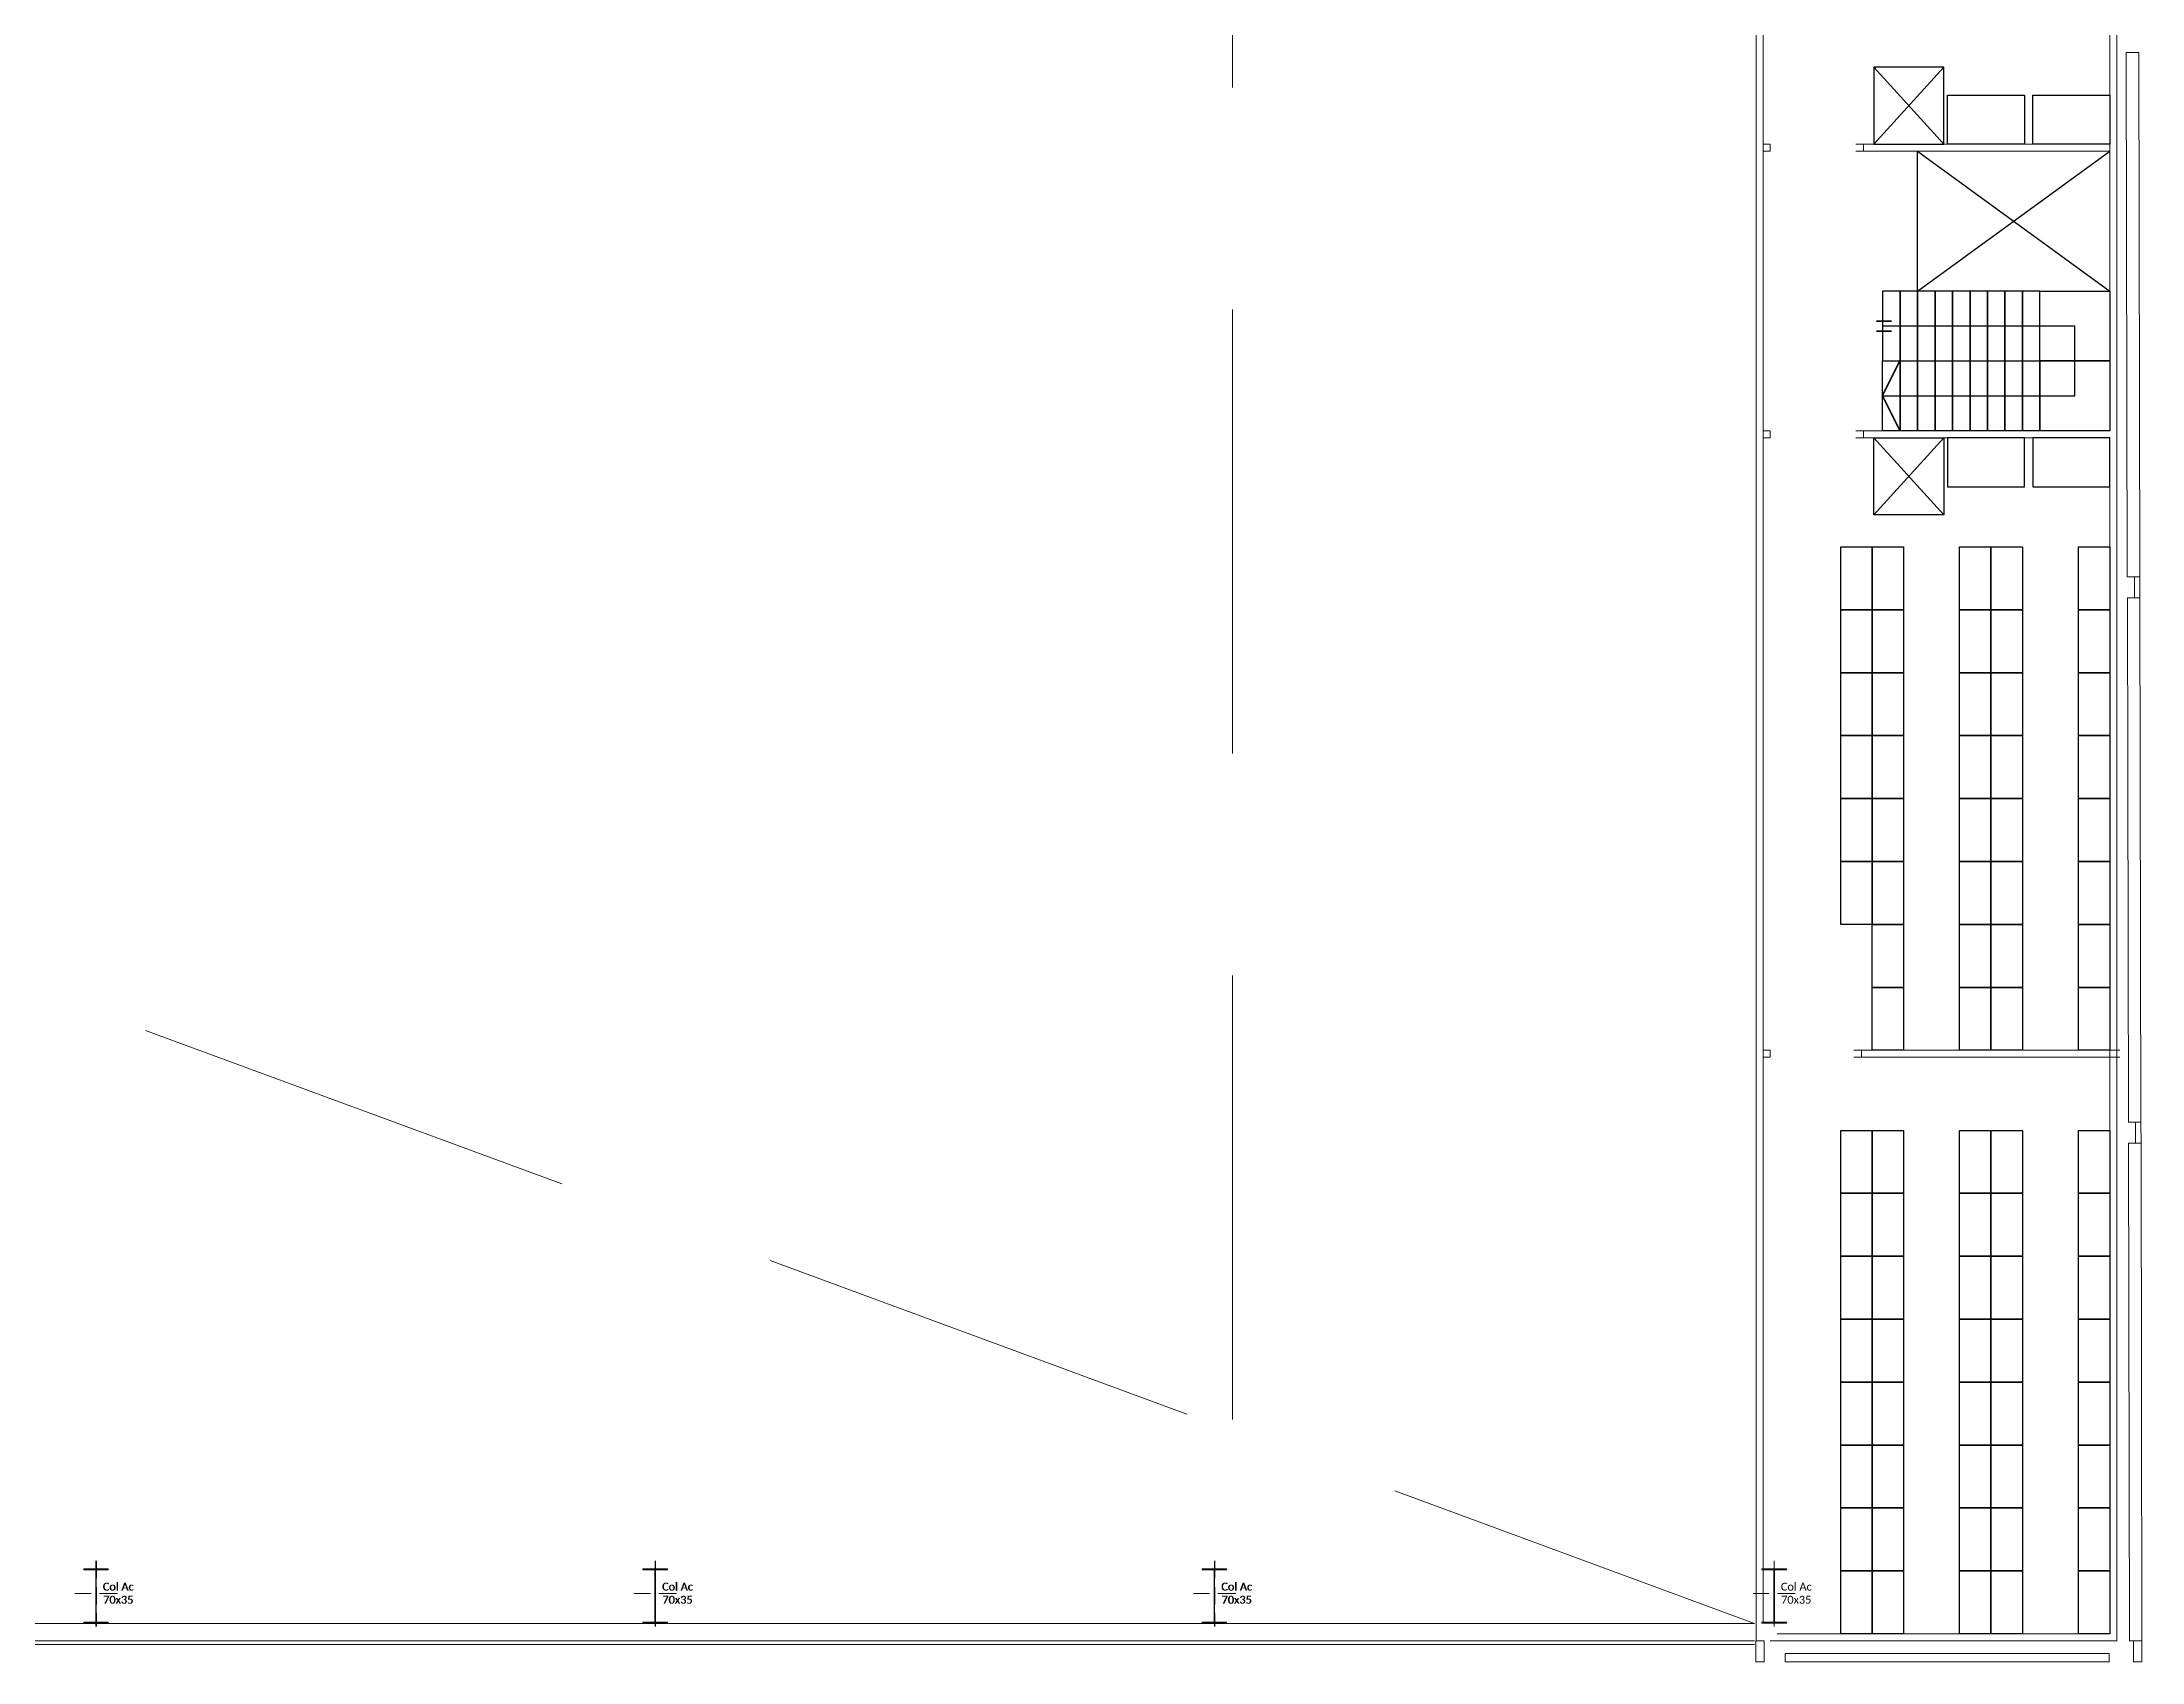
# Model space of a CAD drawing. Header units: millimetres. Extents: x 14 to 290, y 66 to 213.
# Drawn here: x 260.06 to 290.1, y 170.37 to 193.54 of the extents above; entities that cross this region are included whole.
import ezdxf

# ---------------------------------------------------------------- set-up
doc = ezdxf.new("R2010")
doc.units = ezdxf.units.MM
doc.linetypes.add('HIDDEN', pattern=[9.525, 6.35, -3.175])
doc.linetypes.add('OCASA_TODAS_r08$0$HIDDEN', pattern=[0.375, 0.25, -0.125])
for name, color, linetype, lineweight in [('IRI-OCASA-Layout R 9$0$OCA-Paneles TERMICO', 252, 'Continuous', 15), ('OCASA_TODAS_r08$0$00-', 252, 'Continuous', 15), ('OCASA_TODAS_r08$0$CERRAMIENTO CHAPA', 252, 'Continuous', 20), ('OCASA_TODAS_r08$0$COLUMNAS ACERO', 252, 'Continuous', 20), ('OCASA_TODAS_r08$0$DESCRIP COLUMNAS', 252, 'Continuous', 20), ('OCASA_TODAS_r08$0$EJES COL FE', 252, 'Continuous', 20), ('OCASA_TODAS_r08$0$LINEA_DE_PROYECCION', 252, 'HIDDEN', 15), ('OCASA_TODAS_r08$0$MURO BLOQUE CEMENTO 12', 252, 'Continuous', 20), ('OCASA_TODAS_r08$0$MURO BLOQUE CEMENTO 18', 252, 'Continuous', 20), ('OCASA_TODAS_r08$0$MURO BLOQUE CEMENTO 8', 252, 'Continuous', 20), ('OCASA_TODAS_r08$0$MURO CEMENTO DE 12', 252, 'Continuous', 20)]:
    doc.layers.add(name, color=color, linetype=linetype, lineweight=lineweight)
for name, color, linetype in [('IRI-OCASA-Layout R 9$0$OCA_ESCALERAS LIVIANAS', 252, 'Continuous'), ('IRI-OCASA-Layout R 9$0$OCA_EST-Bandeja', 252, 'Continuous'), ('IRI-OCASA-Layout R 9$0$OCA_Mobiliario', 252, 'Continuous')]:
    doc.layers.add(name, color=color, linetype=linetype)
doc.styles.add('OCASA_TODAS_r08$0$Standard', font='txt')

# ---------------------------------------------------------------- blocks, each defined once
blk = doc.blocks.new('OCASA_TODAS_r08$0$COL ACERO 75 X 50')
at = {"layer": 'OCASA_TODAS_r08$0$EJES COL FE', "color": 252, "linetype": 'OCASA_TODAS_r08$0$HIDDEN'}
for p, q in [((104.763401, -684.220664, -0.572955), (104.763401, -683.620664, -0.572955)), ((105.229249, -683.920664, -0.572955), (104.288401, -683.920664, -0.572955))]:
    blk.add_line(p, q, dxfattribs=at)
at = {"layer": 'OCASA_TODAS_r08$0$DESCRIP COLUMNAS', "insert": (104.916559, -683.868448, -0.372955), "char_height": 0.1125, "attachment_point": 1, "rotation": 270, "style": 'OCASA_TODAS_r08$0$Standard'}
blk.add_mtext_dynamic_manual_height_columns('\\pxqc;{\\fCalibri Light|b0|i0|c0|p34;Col Ac \\P70x35}', width=0.737699, gutter_width=12.5, heights=[0], dxfattribs=at)
blk = doc.blocks.new('OCASA_TODAS_r08$0$Columna nave 1')
at = {"layer": 'OCASA_TODAS_r08$0$00-', "color": 4}
for points in [[(-175, 374.798322), (175, 374.798322), (175, 387.498322), (-175, 387.498322)], [(-3.2, -374.801678), (3.2, -374.801678), (3.2, 374.798322), (-3.2, 374.798322)], [(-175, -387.498322), (175, -387.498322), (175, -374.798322), (-175, -374.798322)]]:
    blk.add_lwpolyline(points, close=True, dxfattribs=at)
blk = doc.blocks.new('IRI-OCASA-Layout R 9$0$OCA_PALLET')
for p, q in [((414.447193, 97.067423), (415.447193, 95.967423)), ((415.447193, 97.067423), (414.447193, 95.967423))]:
    blk.add_line(p, q)
blk.add_lwpolyline([(414.447193, 97.067423), (415.447193, 97.067423), (415.447193, 95.967423), (414.447193, 95.967423)], close=True)

msp = doc.modelspace()

# ---------------------------------------------------------------- linework, layer by layer
at = {"layer": 'IRI-OCASA-Layout R 9$0$OCA-Paneles TERMICO'}
for p, q in [((284.578, 170.675, 0), (284.578, 207.122, 0)), ((284.578, 170.675, 0), (284.578, 207.122, 0)), ((284.678, 170.937, 0), (284.678, 207.022, 0)), ((289.637, 187.98, 0), (289.637, 207.122, 0)), ((289.737, 170.675, 0), (289.737, 207.122, 0)), ((289.737, 170.672, 0), (289.737, 207.119, 0)), ((284.678, 192.08, 0), (284.778, 192.08, 0)), ((284.678, 191.98, 0), (284.778, 191.98, 0)), ((284.778, 191.98, 0), (284.778, 192.08, 0)), ((289.637, 192.08, 0), (286.002, 192.08, 0)), ((289.637, 191.98, 0), (286.002, 191.98, 0)), ((286.111, 191.98, 0), (286.111, 192.08, 0)), ((284.678, 187.98, 0), (284.778, 187.98, 0)), ((284.678, 187.88, 0), (284.778, 187.88, 0)), ((284.778, 187.98, 0), (284.778, 187.88, 0)), ((286.002, 187.98, 0), (289.637, 187.98, 0)), ((286.002, 187.88, 0), (289.637, 187.88, 0)), ((286.111, 187.98, 0), (286.111, 187.88, 0)), ((289.637, 170.775, 0), (289.637, 187.88, 0)), ((284.678, 179.121, 0), (284.778, 179.121, 0)), ((284.778, 179.121, 0), (284.778, 179.021, 0)), ((285.977, 179.121, 0), (289.781, 179.121, 0)), ((286.086, 179.121, 0), (286.086, 179.021, 0)), ((284.678, 179.021, 0), (284.778, 179.021, 0)), ((285.977, 179.021, 0), (289.782, 179.021, 0)), ((289.637, 179.019, 0), (289.637, 179.021, 0)), ((289.737, 170.675, 0), (284.777, 170.675, 0)), ((289.737, 170.672, 0), (284.777, 170.672, 0)), ((289.637, 170.775, 0), (284.877, 170.775, 0)), ((289.637, 170.672, 0), (289.637, 170.675, 0)), ((289.637, 170.669, 0), (289.637, 170.672, 0))]:
    msp.add_line(p, q, dxfattribs=at)
at = {"layer": 'IRI-OCASA-Layout R 9$0$OCA_ESCALERAS LIVIANAS'}
for p, q in [((286.887, 189.98, 0), (286.887, 191.98, 0)), ((286.887, 189.98, 0), (289.637, 191.98, 0)), ((286.887, 191.98, 0), (289.637, 189.98, 0)), ((286.299, 189.553, 0), (286.514, 189.553, 0)), ((286.299, 189.547, 0), (286.514, 189.547, 0)), ((286.299, 189.413, 0), (286.514, 189.413, 0)), ((286.299, 189.408, 0), (286.514, 189.408, 0)), ((289.137, 188.48, 0), (289.137, 189.48, 0)), ((286.381, 188.48, 0), (286.631, 188.98, 0)), ((286.387, 188.48, 0), (286.637, 188.98, 0)), ((286.381, 188.48, 0), (286.631, 187.98, 0)), ((286.387, 188.48, 0), (289.137, 188.48, 0)), ((286.387, 188.48, 0), (286.637, 187.98, 0))]:
    msp.add_line(p, q, dxfattribs=at)
at = {"layer": 'IRI-OCASA-Layout R 9$0$OCA_ESCALERAS LIVIANAS', "elevation": 0}
for points in [[(286.637, 188.98), (286.637, 189.98), (286.387, 189.98), (286.387, 188.98), (286.637, 188.98)], [(286.887, 188.98), (286.887, 189.98), (286.637, 189.98), (286.637, 188.98), (286.887, 188.98)], [(287.137, 188.98), (287.137, 189.98), (286.887, 189.98), (286.887, 188.98), (287.137, 188.98)], [(287.387, 188.98), (287.387, 189.98), (287.137, 189.98), (287.137, 188.98), (287.387, 188.98)], [(287.637, 188.98), (287.637, 189.98), (287.387, 189.98), (287.387, 188.98), (287.637, 188.98)], [(287.887, 188.98), (287.887, 189.98), (287.637, 189.98), (287.637, 188.98), (287.887, 188.98)], [(288.137, 188.98), (288.137, 189.98), (287.887, 189.98), (287.887, 188.98), (288.137, 188.98)], [(288.387, 188.98), (288.387, 189.98), (288.137, 189.98), (288.137, 188.98), (288.387, 188.98)], [(288.637, 188.98), (288.637, 189.98), (288.387, 189.98), (288.387, 188.98), (288.637, 188.98)], [(288.637, 188.98), (288.637, 189.98), (289.637, 189.98), (289.637, 188.98), (288.637, 188.98)], [(286.387, 189.48), (286.387, 189.48), (286.387, 189.48), (286.387, 189.48), (289.137, 189.48)], [(286.387, 187.98), (286.387, 188.98), (286.637, 188.98), (286.637, 187.98), (286.387, 187.98)], [(286.637, 187.98), (286.637, 188.98), (286.887, 188.98), (286.887, 187.98), (286.637, 187.98)], [(286.887, 187.98), (286.887, 188.98), (287.137, 188.98), (287.137, 187.98), (286.887, 187.98)], [(287.137, 187.98), (287.137, 188.98), (287.387, 188.98), (287.387, 187.98), (287.137, 187.98)], [(287.387, 187.98), (287.387, 188.98), (287.637, 188.98), (287.637, 187.98), (287.387, 187.98)], [(287.637, 187.98), (287.637, 188.98), (287.887, 188.98), (287.887, 187.98), (287.637, 187.98)], [(287.887, 187.98), (287.887, 188.98), (288.137, 188.98), (288.137, 187.98), (287.887, 187.98)], [(288.137, 187.98), (288.137, 188.98), (288.387, 188.98), (288.387, 187.98), (288.137, 187.98)], [(288.387, 187.98), (288.387, 188.98), (288.637, 188.98), (288.637, 187.98), (288.387, 187.98)], [(288.637, 187.98), (288.637, 188.98), (289.637, 188.98), (289.637, 187.98), (288.637, 187.98)]]:
    msp.add_lwpolyline(points, dxfattribs=at)
at = {"layer": 'IRI-OCASA-Layout R 9$0$OCA_EST-Bandeja', "elevation": 0}
for points in [[(287.315, 192.78), (288.415, 192.78), (288.415, 192.08), (287.315, 192.08), (287.315, 192.78)], [(288.537, 192.78), (289.637, 192.78), (289.637, 192.08), (288.537, 192.08), (288.537, 192.78)], [(287.315, 187.18), (288.415, 187.18), (288.415, 187.88), (287.315, 187.88), (287.315, 187.18)], [(288.537, 187.18), (289.637, 187.18), (289.637, 187.88), (288.537, 187.88), (288.537, 187.18)], [(285.787, 185.421), (285.787, 186.321), (286.237, 186.321), (286.237, 185.421), (285.787, 185.421)], [(286.237, 185.421), (286.237, 186.321), (286.687, 186.321), (286.687, 185.421), (286.237, 185.421)], [(287.487, 185.421), (287.487, 186.321), (287.937, 186.321), (287.937, 185.421), (287.487, 185.421)], [(287.937, 185.421), (287.937, 186.321), (288.387, 186.321), (288.387, 185.421), (287.937, 185.421)], [(289.187, 185.421), (289.187, 186.321), (289.637, 186.321), (289.637, 185.421), (289.187, 185.421)], [(285.787, 184.521), (285.787, 185.421), (286.237, 185.421), (286.237, 184.521), (285.787, 184.521)], [(286.237, 184.521), (286.237, 185.421), (286.687, 185.421), (286.687, 184.521), (286.237, 184.521)], [(287.487, 184.521), (287.487, 185.421), (287.937, 185.421), (287.937, 184.521), (287.487, 184.521)], [(287.937, 184.521), (287.937, 185.421), (288.387, 185.421), (288.387, 184.521), (287.937, 184.521)], [(289.187, 184.521), (289.187, 185.421), (289.637, 185.421), (289.637, 184.521), (289.187, 184.521)], [(285.787, 183.621), (285.787, 184.521), (286.237, 184.521), (286.237, 183.621), (285.787, 183.621)], [(286.237, 183.621), (286.237, 184.521), (286.687, 184.521), (286.687, 183.621), (286.237, 183.621)], [(287.487, 183.621), (287.487, 184.521), (287.937, 184.521), (287.937, 183.621), (287.487, 183.621)], [(287.937, 183.621), (287.937, 184.521), (288.387, 184.521), (288.387, 183.621), (287.937, 183.621)], [(289.187, 183.621), (289.187, 184.521), (289.637, 184.521), (289.637, 183.621), (289.187, 183.621)], [(285.787, 182.721), (285.787, 183.621), (286.237, 183.621), (286.237, 182.721), (285.787, 182.721)], [(286.237, 182.721), (286.237, 183.621), (286.687, 183.621), (286.687, 182.721), (286.237, 182.721)], [(287.487, 182.721), (287.487, 183.621), (287.937, 183.621), (287.937, 182.721), (287.487, 182.721)], [(287.937, 182.721), (287.937, 183.621), (288.387, 183.621), (288.387, 182.721), (287.937, 182.721)], [(289.187, 182.721), (289.187, 183.621), (289.637, 183.621), (289.637, 182.721), (289.187, 182.721)], [(285.787, 181.821), (285.787, 182.721), (286.237, 182.721), (286.237, 181.821), (285.787, 181.821)], [(286.237, 181.821), (286.237, 182.721), (286.687, 182.721), (286.687, 181.821), (286.237, 181.821)], [(287.487, 181.821), (287.487, 182.721), (287.937, 182.721), (287.937, 181.821), (287.487, 181.821)], [(287.937, 181.821), (287.937, 182.721), (288.387, 182.721), (288.387, 181.821), (287.937, 181.821)], [(289.187, 181.821), (289.187, 182.721), (289.637, 182.721), (289.637, 181.821), (289.187, 181.821)], [(285.787, 180.921), (285.787, 181.821), (286.237, 181.821), (286.237, 180.921), (285.787, 180.921)], [(286.237, 180.921), (286.237, 181.821), (286.687, 181.821), (286.687, 180.921), (286.237, 180.921)], [(287.487, 180.921), (287.487, 181.821), (287.937, 181.821), (287.937, 180.921), (287.487, 180.921)], [(287.937, 180.921), (287.937, 181.821), (288.387, 181.821), (288.387, 180.921), (287.937, 180.921)], [(289.187, 180.921), (289.187, 181.821), (289.637, 181.821), (289.637, 180.921), (289.187, 180.921)], [(286.237, 180.021), (286.237, 180.921), (286.687, 180.921), (286.687, 180.021), (286.237, 180.021)], [(287.487, 180.021), (287.487, 180.921), (287.937, 180.921), (287.937, 180.021), (287.487, 180.021)], [(287.937, 180.021), (287.937, 180.921), (288.387, 180.921), (288.387, 180.021), (287.937, 180.021)], [(289.187, 180.021), (289.187, 180.921), (289.637, 180.921), (289.637, 180.021), (289.187, 180.021)], [(286.237, 179.121), (286.237, 180.021), (286.687, 180.021), (286.687, 179.121), (286.237, 179.121)], [(287.487, 179.121), (287.487, 180.021), (287.937, 180.021), (287.937, 179.121), (287.487, 179.121)], [(287.937, 179.121), (287.937, 180.021), (288.387, 180.021), (288.387, 179.121), (287.937, 179.121)], [(289.187, 179.121), (289.187, 180.021), (289.637, 180.021), (289.637, 179.121), (289.187, 179.121)], [(285.787, 177.075), (285.787, 177.975), (286.237, 177.975), (286.237, 177.075), (285.787, 177.075)], [(286.237, 177.075), (286.237, 177.975), (286.687, 177.975), (286.687, 177.075), (286.237, 177.075)], [(287.487, 177.075), (287.487, 177.975), (287.937, 177.975), (287.937, 177.075), (287.487, 177.075)], [(287.937, 177.075), (287.937, 177.975), (288.387, 177.975), (288.387, 177.075), (287.937, 177.075)], [(289.187, 177.075), (289.187, 177.975), (289.637, 177.975), (289.637, 177.075), (289.187, 177.075)], [(285.787, 176.175), (285.787, 177.075), (286.237, 177.075), (286.237, 176.175), (285.787, 176.175)], [(286.237, 176.175), (286.237, 177.075), (286.687, 177.075), (286.687, 176.175), (286.237, 176.175)], [(287.487, 176.175), (287.487, 177.075), (287.937, 177.075), (287.937, 176.175), (287.487, 176.175)], [(287.937, 176.175), (287.937, 177.075), (288.387, 177.075), (288.387, 176.175), (287.937, 176.175)], [(289.187, 176.175), (289.187, 177.075), (289.637, 177.075), (289.637, 176.175), (289.187, 176.175)], [(285.787, 175.275), (285.787, 176.175), (286.237, 176.175), (286.237, 175.275), (285.787, 175.275)], [(286.237, 175.275), (286.237, 176.175), (286.687, 176.175), (286.687, 175.275), (286.237, 175.275)], [(287.487, 175.275), (287.487, 176.175), (287.937, 176.175), (287.937, 175.275), (287.487, 175.275)], [(287.937, 175.275), (287.937, 176.175), (288.387, 176.175), (288.387, 175.275), (287.937, 175.275)], [(289.187, 175.275), (289.187, 176.175), (289.637, 176.175), (289.637, 175.275), (289.187, 175.275)], [(285.787, 174.375), (285.787, 175.275), (286.237, 175.275), (286.237, 174.375), (285.787, 174.375)], [(286.237, 174.375), (286.237, 175.275), (286.687, 175.275), (286.687, 174.375), (286.237, 174.375)], [(287.487, 174.375), (287.487, 175.275), (287.937, 175.275), (287.937, 174.375), (287.487, 174.375)], [(287.937, 174.375), (287.937, 175.275), (288.387, 175.275), (288.387, 174.375), (287.937, 174.375)], [(289.187, 174.375), (289.187, 175.275), (289.637, 175.275), (289.637, 174.375), (289.187, 174.375)], [(285.787, 173.475), (285.787, 174.375), (286.237, 174.375), (286.237, 173.475), (285.787, 173.475)], [(286.237, 173.475), (286.237, 174.375), (286.687, 174.375), (286.687, 173.475), (286.237, 173.475)], [(287.487, 173.475), (287.487, 174.375), (287.937, 174.375), (287.937, 173.475), (287.487, 173.475)], [(287.937, 173.475), (287.937, 174.375), (288.387, 174.375), (288.387, 173.475), (287.937, 173.475)], [(289.187, 173.475), (289.187, 174.375), (289.637, 174.375), (289.637, 173.475), (289.187, 173.475)], [(285.787, 172.575), (285.787, 173.475), (286.237, 173.475), (286.237, 172.575), (285.787, 172.575)], [(286.237, 172.575), (286.237, 173.475), (286.687, 173.475), (286.687, 172.575), (286.237, 172.575)], [(287.487, 172.575), (287.487, 173.475), (287.937, 173.475), (287.937, 172.575), (287.487, 172.575)], [(287.937, 172.575), (287.937, 173.475), (288.387, 173.475), (288.387, 172.575), (287.937, 172.575)], [(289.187, 172.575), (289.187, 173.475), (289.637, 173.475), (289.637, 172.575), (289.187, 172.575)], [(285.787, 171.675), (285.787, 172.575), (286.237, 172.575), (286.237, 171.675), (285.787, 171.675)], [(286.237, 171.675), (286.237, 172.575), (286.687, 172.575), (286.687, 171.675), (286.237, 171.675)], [(287.487, 171.675), (287.487, 172.575), (287.937, 172.575), (287.937, 171.675), (287.487, 171.675)], [(287.937, 171.675), (287.937, 172.575), (288.387, 172.575), (288.387, 171.675), (287.937, 171.675)], [(289.187, 171.675), (289.187, 172.575), (289.637, 172.575), (289.637, 171.675), (289.187, 171.675)], [(285.787, 170.775), (285.787, 171.675), (286.237, 171.675), (286.237, 170.775), (285.787, 170.775)], [(286.237, 170.775), (286.237, 171.675), (286.687, 171.675), (286.687, 170.775), (286.237, 170.775)], [(287.487, 170.775), (287.487, 171.675), (287.937, 171.675), (287.937, 170.775), (287.487, 170.775)], [(287.937, 170.775), (287.937, 171.675), (288.387, 171.675), (288.387, 170.775), (287.937, 170.775)], [(289.187, 170.775), (289.187, 171.675), (289.637, 171.675), (289.637, 170.775), (289.187, 170.775)]]:
    msp.add_lwpolyline(points, dxfattribs=at)
at = {"layer": 'OCASA_TODAS_r08$0$CERRAMIENTO CHAPA'}
for points in [[(245.06, 170.924), (284.552, 170.924)], [(245.135, 170.674), (284.552, 170.674)], [(245.145, 170.624), (284.552, 170.624)]]:
    msp.add_lwpolyline(points, dxfattribs=at)
at = {"layer": 'OCASA_TODAS_r08$0$LINEA_DE_PROYECCION'}
for p, q in [((181.098, 209.045), (284.552, 170.924)), ((277.085, 208.767), (277.085, 170.977))]:
    msp.add_line(p, q, dxfattribs=at)
at = {"layer": 'OCASA_TODAS_r08$0$MURO BLOQUE CEMENTO 12'}
msp.add_lwpolyline([(284.692, 170.372), (284.572, 170.372), (284.572, 170.675), (284.692, 170.675)], close=True, dxfattribs=at)
msp.add_lwpolyline([(284.992, 170.372), (289.627, 170.372), (289.627, 170.492), (284.992, 170.492), (284.992, 170.372)], dxfattribs=at)
at = {"layer": 'OCASA_TODAS_r08$0$MURO BLOQUE CEMENTO 18'}
for points in [[(290.053, 193.391), (289.873, 193.391), (289.887, 185.893), (290.067, 185.893)], [(290.068, 185.591), (289.888, 185.591), (289.902, 178.092), (290.082, 178.092)]]:
    msp.add_lwpolyline(points, close=True, dxfattribs=at)
at = {"layer": 'OCASA_TODAS_r08$0$MURO BLOQUE CEMENTO 8'}
for points in [[(290.068, 185.591), (290.068, 185.893), (289.988, 185.893), (289.988, 185.591), (290.068, 185.591)], [(290.083, 177.792), (290.082, 178.092), (290.002, 178.092), (290.003, 177.792), (290.083, 177.792)], [(289.903, 177.792), (290.083, 177.792), (290.096, 170.672), (289.916, 170.672), (289.903, 177.792)]]:
    msp.add_lwpolyline(points, dxfattribs=at)
at = {"layer": 'OCASA_TODAS_r08$0$MURO CEMENTO DE 12'}
msp.add_lwpolyline([(290.097, 170.372), (289.977, 170.372), (289.976, 170.672), (290.096, 170.672), (290.097, 170.372)], dxfattribs=at)

# ---------------------------------------------------------------- block references
at = {"layer": 'IRI-OCASA-Layout R 9$0$OCA_Mobiliario', "xscale": -1}
msp.add_blockref('IRI-OCASA-Layout R 9$0$OCA_PALLET', (701.71, 96.113, 0), dxfattribs=at)
at = {"layer": 'IRI-OCASA-Layout R 9$0$OCA_Mobiliario', "rotation": 180}
msp.add_blockref('IRI-OCASA-Layout R 9$0$OCA_PALLET', (701.71, 283.848, 0), dxfattribs=at)
at = {"layer": 'OCASA_TODAS_r08$0$00-', "xscale": 0.001, "yscale": 0.001, "zscale": 0.001}
for p in [(260.828, 171.315, 0), (268.828, 171.315, 0), (276.828, 171.315, 0), (284.835, 171.315, 0)]:
    msp.add_blockref('OCASA_TODAS_r08$0$Columna nave 1', p, dxfattribs=at)
at = {"layer": 'OCASA_TODAS_r08$0$COLUMNAS ACERO', "rotation": 90}
for p in [(-423.092, 66.589, 0.573), (-423.086, 66.589, 0.573), (-415.092, 66.589, 0.573), (-415.086, 66.589, 0.573), (-407.093, 66.589, 0.573), (-407.086, 66.589, 0.573), (-399.086, 66.589, 0.573), (-399.086, 66.589, 0.573)]:
    msp.add_blockref('OCASA_TODAS_r08$0$COL ACERO 75 X 50', p, dxfattribs=at)

doc.saveas('drawing.dxf')
